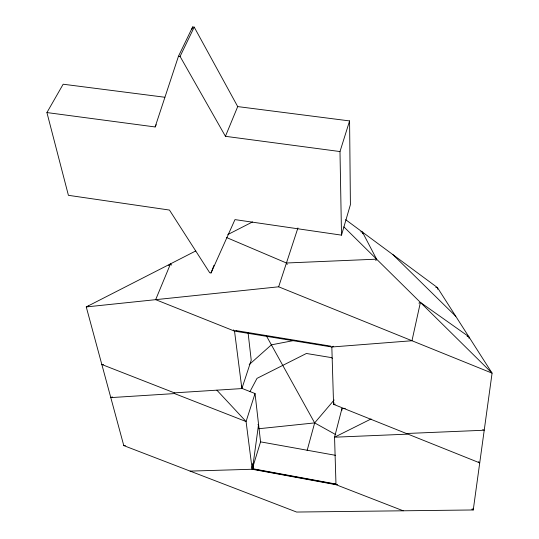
<?xml version="1.0" encoding="UTF-8"?>
<svg xmlns="http://www.w3.org/2000/svg" width="539" height="539" viewBox="0 0 539 539"><rect width="100%" height="100%" fill="white"/><g stroke="black" fill="none" stroke-linecap="round" stroke-linejoin="round"><path stroke-width="0.81" d="M478.551 461.687L479.73 462.886L333.567 404.338L331.835 346.995L333.331 346.24M253.148 468.425L253.458 468.863L335.015 483.881L335.541 483.584L335.211 484.224L253.236 469.132L252.865 466.141L258.565 424.442L257.918 424.732M469.031 338.283L468.762 336.632L420.407 302.406L411.971 340.736L331.835 346.995L234.526 331.121L155.663 299.664L170.513 263.861L171.665 265.073M345.283 408.346L341.942 408.522L334.557 437.203L335.992 484.689L403.206 510.797M333.991 402.721L333.567 404.338L335.224 404.176M307.129 450.483L314.661 422.906L334.153 399.972M341.51 235.145L350.404 204.685L349.589 120.925L237.706 106.587L194.222 27.132L192.659 26.95L178.47 56.238L155.131 126.961L46.92 112.563L68.413 195.32L169.455 210.055L209.718 272.761L211.052 272.963L234.97 219.609L341.51 235.145L339.988 151.553L349.589 120.925M190.112 471.106L252.178 469.253L260.559 441.859L255.035 393.544L241.795 388.336M255.035 393.544L246.08 421.545L252.178 469.253L335.992 484.689L337.643 484.48M345.654 219.676L437.446 287.597L492.08 373.143L473.249 509.968L296.618 512.05L123.788 445.612L86.253 306.927L278.65 286.802L297.932 227.93M191.864 29.335L192.659 26.95M211.052 272.963L213.976 265.303M339.988 151.553L225.437 136.313L237.706 106.587M155.131 126.961L156.202 124.718M225.437 136.313L180.073 56.433L194.222 27.132M375.811 260.647L376.593 259.165L362.437 232.093L360.773 231.851M249.961 391.631L257.002 378.371L306.401 353.483L331.525 357.626L332.448 358.435M46.92 112.563L63.164 84.219L164.833 97.249M253.458 468.863L253.236 469.132L252.932 466.626M249.213 364.586L271.387 344.852L294.786 340.338M168.599 265.478L170.513 263.861M195.798 250.931L86.253 306.927L88.605 306.064M227.808 234.573L252.515 221.94M112.294 396.852L110.798 397.614L174.535 393.578L246.08 421.545L216.9 390.209M418.904 303.161L420.407 302.406M371.101 418.958L334.557 437.203L407.154 434.171M330.703 346.146L235.698 330.528L236.015 330.703M123.788 445.612L125.452 445.436M258.996 428.714L314.661 422.906L335.804 434.656M103.495 364.371L101.837 364.499L174.387 392.864L241.87 388.572L251.221 360.207L248.102 332.92M226.38 237.463L286.445 262.998L376.593 259.165M407.194 433.471L484.224 430.237L482.728 429.509M178.47 56.238L180.073 56.433M435.795 287.348L437.446 287.597L437.708 289.248M467.118 336.37L468.762 336.632M260.559 441.859L335.541 455.327M278.65 286.802L492.08 373.143L343.895 226.892M471.787 509.16L473.249 509.968L472.986 508.324M393.012 254.718L455.765 316.278M233.374 329.908L234.526 331.121L241.87 388.572L241.56 386.079M335.015 483.881L335.211 484.224M266.549 336.127L314.661 422.906M286.445 262.998L287.24 264.481M174.387 392.864L174.535 393.578M362.437 232.093L362.68 233.751M252.562 463.661L252.865 466.141M251.868 466.754L252.178 469.253M341.942 408.522L341.975 410.192"/></g></svg>
